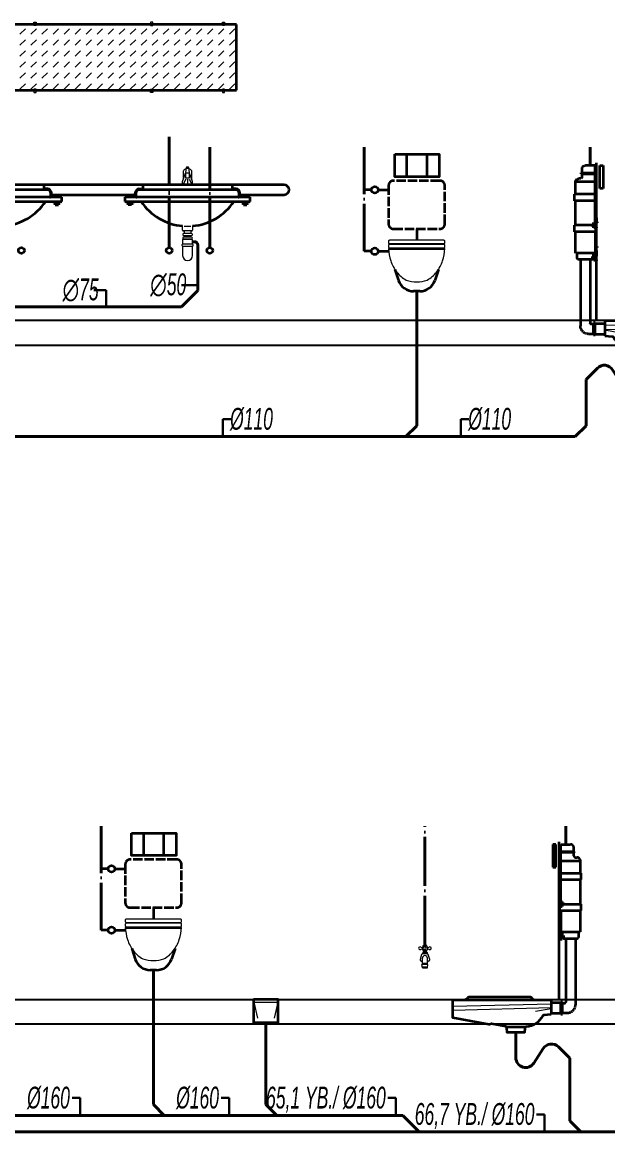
# Model space of a CAD drawing. Header units: centimetres. Extents: x 372964 to 529194, y 28783 to 59011.
# Drawn here: x 520541 to 521078, y 56347 to 57364 of the extents above; entities that cross this region are included whole.
import ezdxf
from ezdxf.enums import TextEntityAlignment as Align

# ---------------------------------------------------------------- set-up
doc = ezdxf.new("R2010")
doc.units = ezdxf.units.CM
for name, pattern in [('KESIK-3', [24, 20, -4]), ('SICAKSU1', [75, 60, -6, 0, -3, 0, -6]), ('SOGUKSU1', [72, 60, -6, 0, -6])]:
    doc.linetypes.add(name, pattern=pattern)
for name, color, linetype, lineweight in [('0-KRCN-SHT-02CIHAZ', 132, 'Continuous', 25), ('0-KRCN-SHT-LAVABO', 171, 'Continuous', 35), ('0-KRCN-SHT-PİSSU-BORU', 220, 'PISSU_LINE50', 40), ('0-KRCN-SHT-SICAKSU', 50, 'SICAKSU1', 40), ('0-KRCN-SHT-SOGUKSU', 141, 'SOGUKSU1', 40), ('0-KRCN-SHT-SÜZGEÇBANYO', 171, 'Continuous', 35), ('0-KRCN-SHT-TUVALETKLOZET', 171, 'Continuous', 35), ('0-KRCN-SHT-TUVALETNORMAL', 171, 'Continuous', 35), ('0-KRCN-SHT-YAZI-ÇAP-PİSSU', 41, 'Continuous', 30)]:
    doc.layers.add(name, color=color, linetype=linetype, lineweight=lineweight)
doc.styles.add('MUF', font='isocpeur.ttf')
doc.styles.add('ÇAP-2', font='ARIALNBI.TTF')
doc.linetypes.add('PISSU_LINE50', pattern='A,50,-10,["C",MUF,S=10,R=0,X=1,Y=-5],0', length=60)

# ---------------------------------------------------------------- blocks, each defined once
blk = doc.blocks.new('0-MEK-SHT-ZKLN-ALATURKA TUVALET GIZLI')
at = {"layer": '0-KRCN-SHT-PİSSU-BORU', "ltscale": 0.5}
blk.add_lwpolyline([(-11, -20), (-11, -35.42, 0.748213), (0.05, -38.67), (5.74, -29.83, -0.478103), (15.02, -28.84), (21.95, -35.76)], format="xyb", dxfattribs=at)
at = {"layer": '0-KRCN-SHT-SOGUKSU', "ltscale": 0.5}
for p, q in [((-66.55, 33.5), (-66.55, 106.17)), ((19.45, 95), (19.45, 106.17))]:
    blk.add_line(p, q, dxfattribs=at)
at = {"layer": '0-KRCN-SHT-TUVALETKLOZET', "linetype": 'KESIK-3', "ltscale": 0.05}
for p, q in [((15.5, 0), (15.5, 96.59)), ((16.45, 95), (22.45, 95)), ((16.45, 60.42), (16.45, 95)), ((24.9, 90.5), (16.45, 90.5)), ((24.9, 90), (16.45, 90)), ((24.45, 90.5), (24.45, 93)), ((24.45, 88), (24.45, 90)), ((24.9, 90), (24.9, 90.5)), ((16.45, 85), (28.45, 85)), ((25.45, 87), (26.45, 87)), ((28.45, 77.5), (28.45, 85)), ((16.45, 77.5), (28.95, 77.5)), ((28.95, 73.5), (28.95, 77.5)), ((16.45, 73.5), (28.95, 73.5)), ((28.45, 58.5), (28.45, 73.5)), ((16.9, 59), (15.9, 59)), ((16.9, 58), (15.9, 58)), ((15.95, 54.5), (15.95, 56.79)), ((15.95, 54.5), (28.95, 54.5)), ((16.45, 54.5), (16.45, 41.5)), ((18.2, 59), (17.2, 59)), ((18.2, 58), (17.2, 58)), ((18.45, 58.5), (28.95, 58.5)), ((28.45, 41.5), (28.45, 54.5)), ((28.95, 54.5), (28.95, 58.5)), ((16.45, 41.5), (28.45, 41.5)), ((17.45, 39.3), (17.45, 41.5)), ((27.45, 38.5), (27.45, 41.5)), ((16.9, 39), (15.9, 39)), ((16.9, 38), (15.9, 38)), ((18.2, 39), (17.2, 39)), ((18.2, 38), (17.2, 38)), ((18.45, 37.5), (26.45, 37.5)), ((19.45, 37.5), (19.45, -1.5)), ((25.45, 37.5), (25.45, -3)), ((10.5, -1.75), (16.45, -1.75)), ((16.45, -1.25), (17.41, -1.25)), ((16.45, -8.75), (16.45, -1.25)), ((17.41, -8.75), (17.41, -1.25)), ((17.41, -2), (18.95, -2)), ((10.5, -8.25), (16.45, -8.25)), ((16.45, -8.75), (17.41, -8.75)), ((17.41, -8), (20.45, -8))]:
    blk.add_line(p, q, dxfattribs=at)
for points in [[(13.5, 81), (13.5, 95), (11.5, 95), (11.5, 81)], [(16.9, 59.7), (16.9, 57.3), (15.5, 57.3), (15.5, 57), (17.2, 57), (17.2, 60), (15.8, 60), (15.8, 63), (15.5, 63), (15.5, 59.7)], [(15.8, 59.8), (16.2, 59.8), (16.2, 60.8), (15.8, 60.8)], [(16.9, 57.7), (15.9, 57.7), (15.9, 59.3), (16.9, 59.3)], [(18.2, 57.7), (17.2, 57.7), (17.2, 59.3), (18.2, 59.3)], [(16.9, 39.7), (16.9, 37.3), (15.5, 37.3), (15.5, 37), (17.2, 37), (17.2, 40), (15.8, 40), (15.8, 43), (15.5, 43), (15.5, 39.7)], [(15.8, 44.8), (16.2, 44.8), (16.2, 45.8), (15.8, 45.8)], [(16.9, 37.7), (15.9, 37.7), (15.9, 39.3), (16.9, 39.3)], [(18.2, 37.7), (17.2, 37.7), (17.2, 39.3), (18.2, 39.3)]]:
    blk.add_lwpolyline(points, close=True, dxfattribs=at)
for points in [[(15.5, 63), (15.5, 67.3), (15.8, 67.3), (15.8, 63.3), (15.99, 63.3, -0.428923), (16.29, 62.99), (16.1, 60.3), (15.8, 60.3), (15.8, 63)], [(15.5, 43), (15.5, 47.3), (15.8, 47.3), (15.8, 43.3), (15.99, 43.3, -0.428923), (16.29, 42.99), (16.1, 40.3), (15.8, 40.3), (15.8, 43)]]:
    blk.add_lwpolyline(points, format="xyb", close=True, dxfattribs=at)
for points in [[(15.8, 60.6), (15.2, 60.6), (15.2, 60), (15.8, 60)], [(15.8, 45.6), (15.2, 45.6), (15.2, 45), (15.8, 45)]]:
    blk.add_lwpolyline(points, dxfattribs=at)
for centre, radius, start, end in [((22.45, 93), 2, 0, 90), ((25.45, 88), 1, 180, 270), ((26.45, 85), 2, 0, 90), ((18.45, 38.5), 1, 233.1301, 270), ((26.45, 38.5), 1, 270, 0), ((18.95, -1.5), 0.5, 270, 0), ((20.45, -3), 5, 270, 0)]:
    blk.add_arc(centre, radius, start, end, dxfattribs=at)
at = {"layer": '0-KRCN-SHT-TUVALETNORMAL', "color": 120, "lineweight": 20}
for p, q in [((-68.04, 31.5), (-68.04, 32.22)), ((-68.04, 31.5), (-68.04, 30.78)), ((-67.63, 29.01), (-67.87, 28.87)), ((-67.87, 28.87), (-67.87, 28.64)), ((-65.24, 28.64), (-67.86, 28.64)), ((-67.75, 32.83), (-67.6, 32.83)), ((-67.75, 30.18), (-67.39, 30.18)), ((-65.46, 29.01), (-67.63, 29.01)), ((-67.6, 33.13), (-67.43, 33.13)), ((-67.6, 32.83), (-66.38, 32.83)), ((-65.66, 33.13), (-67.43, 33.13)), ((-67.39, 30.18), (-67.39, 29.01)), ((-67.39, 30.18), (-65.71, 30.18)), ((-66.91, 33.47), (-66.91, 33.44)), ((-66.19, 33.44), (-66.91, 33.44)), ((-65.49, 32.83), (-66.38, 32.83)), ((-66.19, 33.47), (-66.19, 33.44)), ((-65.71, 30.18), (-65.71, 29.01)), ((-65.34, 30.18), (-65.71, 30.18)), ((-65.49, 33.13), (-65.66, 33.13)), ((-65.34, 32.83), (-65.49, 32.83)), ((-65.46, 29.01), (-65.22, 28.87)), ((-65.22, 28.87), (-65.22, 28.64)), ((-65.06, 31.5), (-65.06, 32.23)), ((-65.06, 31.5), (-65.06, 30.78)), ((-64.72, 21.66), (-68.38, 21.66)), ((-68.08, 19.51), (-68.38, 21.66)), ((-68.08, 21.66), (-68.08, 25.46)), ((-68.08, 22.3), (-65.01, 22.3)), ((-65.01, 21.66), (-65.01, 25.46)), ((-65.01, 19.51), (-64.72, 21.66)), ((-68.16, 20.05), (-64.94, 20.05)), ((-68.08, 19.51), (-65.01, 19.51)), ((-49.5, -4), (10.5, -2.5)), ((10.5, -5), (-49.5, -6.5)), ((10.5, -5.5), (1, -7.25))]:
    blk.add_line(p, q, dxfattribs=at)
at = {"layer": '0-KRCN-SHT-TUVALETNORMAL'}
blk.add_line((-16.83, -16.5), (-4.79, -16.5), dxfattribs=at)
at = {"layer": '0-KRCN-SHT-TUVALETNORMAL', "color": 120, "lineweight": 20}
for points in [[(-64.98, 28.03), (-68.11, 28.03, 0.32492), (-68.59, 27.68), (-69.56, 24.71, 0.32492), (-69.37, 24.15), (-68.08, 23.21, 0.32492)], [(-65.01, 23.21), (-63.72, 24.15, 0.32492), (-63.54, 24.71), (-64.51, 27.68, 0.32492), (-64.98, 28.03)]]:
    blk.add_lwpolyline(points, format="xyb", dxfattribs=at)
at = {"layer": '0-KRCN-SHT-TUVALETNORMAL'}
blk.add_lwpolyline([(10.5, -9), (6.06, -9.44, 0.254585), (5.27, -9.98, -0.264008), (-4.63, -16.48, 0.375015), (-5.56, -17.4), (-5.75, -20), (-16.25, -20), (-16.45, -17.22, 0.322367), (-17.2, -16.32), (-25.95, -14.63, 0.247409), (-26.27, -14.72, -0.271623), (-27.58, -15.06), (-49.5, -11), (-49.5, 0), (-41.92, 0), (10.5, 0)], format="xyb", close=True, dxfattribs=at)
blk.add_lwpolyline([(0, 0, -0.249958), (-0.75, 0.4), (-1.22, 1.1, 0.249958), (-1.97, 1.5), (-39.82, 1.5, 0.221736), (-40.51, 1.18), (-41.23, 0.32, -0.221736), (-41.92, 0)], format="xyb", dxfattribs=at)
at = {"layer": '0-KRCN-SHT-TUVALETNORMAL', "color": 120, "lineweight": 20}
for centre, radius, start, end in [((-69.56, 31.5), 0.843, 54.2766, 180), ((-69.56, 31.5), 0.843, 180, 305.7234), ((-68.58, 29.98), 0.963, 55.69744, 122.84754), ((-68.58, 33.02), 0.963, 239.96372, 304.30256), ((-67.42, 28.03), 0.781, 131.27178, 180.03958), ((-65.74, 31.5), 2.41, 146.63299, 162.67258), ((-65.74, 31.5), 2.41, 197.4576, 213.36701), ((-67.86, 28.52), 0.12, 90, 131.27178), ((-67.6, 32.98), 0.15, 90, 270), ((-66.55, 32.23), 1.26, 106.60155, 134.41531), ((-66.55, 31.5), 0.843, 0, 180), ((-66.55, 31.5), 0.843, 180, 0), ((-66.55, 31.46), 2.05, 90, 100.16425), ((-66.55, 31.46), 2.05, 79.83575, 90), ((-66.55, 32.23), 1.26, 45.58469, 73.39845), ((-65.49, 32.98), 0.15, 270, 90), ((-67.36, 31.5), 2.41, 17.4576, 33.36701), ((-67.36, 31.5), 2.41, 326.63299, 342.5424), ((-65.24, 28.52), 0.12, 48.72822, 90), ((-65.67, 28.03), 0.781, 359.96042, 48.72822), ((-64.51, 33.02), 0.963, 235.69744, 300.03628), ((-64.51, 29.99), 0.963, 59.96372, 124.30256), ((-63.54, 31.5), 0.843, 0, 125.7234), ((-63.54, 31.5), 0.843, 234.2766, 0), ((-66.55, 25.46), 1.54, 0, 180)]:
    blk.add_arc(centre, radius, start, end, dxfattribs=at)
blk = doc.blocks.new('0-MEK-SHT-ZKLN-KLOZET ASMA GİZLİ REZERVUAR')
at = {"layer": '0-KRCN-SHT-PİSSU-BORU', "ltscale": 0.5}
blk.add_line((0, 14.95), (0, -16.81), dxfattribs=at)
at = {"layer": '0-KRCN-SHT-SOGUKSU', "ltscale": 0.5}
blk.add_line((-33.1, 40.2), (-33.1, 106), dxfattribs=at)
at = {"layer": '0-KRCN-SHT-TUVALETKLOZET'}
for p, q in [((-6.12, 87.34), (-6.12, 101.57)), ((6.64, 87.34), (6.64, 101.57)), ((-28.62, 79.03), (-33.1, 79.03)), ((-24.4, 79.03), (-17.75, 79.03)), ((0, 54.43), (0, 47.18)), ((-28.62, 40.2), (-33.1, 40.2)), ((-24.4, 40.2), (-17.61, 40.2)), ((-17.75, 41.92), (17.75, 41.92)), ((-13.71, 28.67), (-11.45, 21.82)), ((13.71, 28.67), (11.45, 21.82))]:
    blk.add_line(p, q, dxfattribs=at)
at = {"layer": '0-KRCN-SHT-TUVALETKLOZET', "color": 171}
blk.add_line((1.95, 14.95), (-1.95, 14.95), dxfattribs=at)
at = {"layer": '0-KRCN-SHT-TUVALETKLOZET'}
blk.add_lwpolyline([(-13.77, 101.57), (14.29, 101.57), (14.29, 87.34), (-13.77, 87.34)], close=True, dxfattribs=at)
at = {"layer": '0-KRCN-SHT-TUVALETKLOZET', "linetype": 'KESIK-3', "ltscale": 0.3}
blk.add_lwpolyline([(-17.75, 81.87), (-17.75, 57.43, 0.414214), (-14.75, 54.43), (14.75, 54.43, 0.414214), (17.75, 57.43), (17.75, 81.87, 0.414214), (14.75, 84.87), (-14.75, 84.87, 0.414214)], format="xyb", close=True, dxfattribs=at)
at = {"layer": '0-KRCN-SHT-TUVALETKLOZET', "color": 120, "lineweight": 20}
for points in [[(-17.75, 46.68), (-17.75, 45.55, 0.414214), (-17.25, 45.05), (17.25, 45.05, 0.414214), (17.75, 45.55), (17.75, 46.68, 0.414214), (17.25, 47.18), (-17.25, 47.18, 0.414214)], [(-17.75, 44.03), (-17.75, 42.89, 0.414214), (-17.25, 42.39), (17.25, 42.39, 0.414214), (17.75, 42.89), (17.75, 44.03, 0.414214), (17.25, 44.53), (-17.25, 44.53, 0.414214)]]:
    blk.add_lwpolyline(points, format="xyb", close=True, dxfattribs=at)
for points in [[(-17.75, 41.92, 0.066087), (-16.37, 34.27, 0.087392), (-12.57, 27.07, 0.103887), (-6.67, 22.06, 0.123332)], [(6.67, 22.06, 0.103887), (12.57, 27.07, 0.087392), (16.37, 34.27, 0.066087), (17.75, 41.92, 0.077811)]]:
    blk.add_lwpolyline(points, format="xyb", dxfattribs=at)
at = {"layer": '0-KRCN-SHT-TUVALETKLOZET'}
for centre in [(-26.51, 79.03), (-26.51, 40.2)]:
    blk.add_circle(centre, 2.11, dxfattribs=at)
for centre, start, end in [((-1.95, 24.95), 198.23098, 270), ((1.95, 24.95), 270, 341.76902)]:
    blk.add_arc(centre, 10, start, end, dxfattribs=at)
at = {"layer": '0-KRCN-SHT-TUVALETKLOZET', "color": 120, "lineweight": 20}
blk.add_arc((0, 41.06), 20.14, 250.66612, 289.33388, dxfattribs=at)
blk = doc.blocks.new('0-MEK-SHT-ZKLN-LAV.TEZGAHALTI DÖRTLÜ-1')
at = {"layer": '0-KRCN-SHT-LAVABO', "linetype": 'Continuous'}
for p, q in [((322.26, 181), (-83.09, 181)), ((322.26, 141), (322.26, 181)), ((-83.09, 141), (322.26, 141)), ((351.3, 83), (-112.14, 83)), ((204.47, 83), (204.47, 80.5)), ((264.92, 83), (264.92, 80.5)), ((319.59, 83), (319.59, 80.5)), ((215.42, 75.42), (138.85, 75.42)), ((206.64, 80), (147.64, 80)), ((206.64, 80.5), (204.47, 80.5)), ((208.64, 75.92), (208.64, 78)), ((209.14, 77), (209.14, 78)), ((209.19, 77), (260.25, 77)), ((209.25, 77), (260.31, 77)), ((211.36, 77), (211.36, 75.42)), ((213.36, 77), (213.36, 75.42)), ((215.42, 72.92), (215.42, 75.42)), ((253.97, 75.42), (253.97, 72.92)), ((330.54, 75.42), (253.97, 75.42)), ((256.03, 77), (256.03, 75.42)), ((258.03, 77), (258.03, 75.42)), ((260.25, 77), (260.25, 78)), ((260.75, 78), (260.75, 75.92)), ((262.75, 80.5), (264.92, 80.5)), ((321.75, 80), (262.75, 80)), ((321.75, 80.5), (319.59, 80.5)), ((323.75, 75.92), (323.75, 78)), ((324.25, 77), (324.25, 78)), ((324.25, 77), (351.3, 77)), ((326.48, 77), (326.48, 75.42)), ((328.48, 77), (328.48, 75.42)), ((330.54, 72.92), (330.54, 75.42)), ((138.85, 72.92), (215.42, 72.92)), ((210.46, 72.92), (210.46, 71.86)), ((210.81, 71.72), (213.9, 71.72)), ((211.36, 72.92), (211.36, 71.86)), ((211.36, 71.72), (211.36, 70.9)), ((211.36, 70.9), (213.36, 70.9)), ((213.36, 72.92), (213.36, 71.86)), ((213.36, 71.72), (213.36, 70.9)), ((214.26, 72.92), (214.26, 71.86)), ((253.97, 72.92), (330.54, 72.92)), ((255.13, 72.92), (255.13, 71.86)), ((258.58, 71.72), (255.48, 71.72)), ((256.03, 72.92), (256.03, 71.86)), ((256.03, 71.72), (256.03, 70.9)), ((258.03, 70.9), (256.03, 70.9)), ((258.03, 72.92), (258.03, 71.86)), ((258.03, 71.72), (258.03, 70.9)), ((258.93, 72.92), (258.93, 71.86)), ((325.58, 72.92), (325.58, 71.86)), ((325.93, 71.72), (329.02, 71.72)), ((326.48, 72.92), (326.48, 71.86)), ((326.48, 71.72), (326.48, 70.9)), ((326.48, 70.9), (328.48, 70.9)), ((328.48, 72.92), (328.48, 71.86)), ((328.48, 71.72), (328.48, 70.9)), ((329.38, 72.92), (329.38, 71.86))]:
    blk.add_line(p, q, dxfattribs=at)
at = {"layer": '0-KRCN-SHT-LAVABO', "color": 120, "linetype": 'Continuous', "lineweight": 20}
for p, q in [((189.85, 175.11), (193.22, 178.48)), ((196.59, 175.11), (199.96, 178.48)), ((198.42, 180.44), (198.42, 182.47)), ((198.42, 182.47), (199.81, 182.47)), ((199.81, 180.44), (198.42, 180.44)), ((199.81, 182.47), (199.81, 180.44)), ((203.32, 175.11), (206.69, 178.48)), ((210.06, 175.11), (213.43, 178.48)), ((216.79, 175.11), (220.16, 178.48)), ((223.53, 175.11), (226.9, 178.48)), ((230.26, 175.11), (233.63, 178.48)), ((237, 175.11), (240.37, 178.48)), ((243.73, 175.11), (247.1, 178.48)), ((250.47, 175.11), (253.84, 178.48)), ((257.2, 175.11), (260.57, 178.48)), ((263.94, 175.11), (267.31, 178.48)), ((269.59, 182.47), (269.59, 180.44)), ((270.98, 182.47), (269.59, 182.47)), ((269.59, 180.44), (270.98, 180.44)), ((270.68, 175.11), (274.04, 178.48)), ((270.98, 180.44), (270.98, 182.47)), ((277.41, 175.11), (280.78, 178.48)), ((284.15, 175.11), (287.51, 178.48)), ((290.88, 175.11), (294.25, 178.48)), ((297.62, 175.11), (300.98, 178.48)), ((304.35, 175.11), (307.72, 178.48)), ((311.09, 175.11), (314.45, 178.48)), ((313.53, 180.44), (313.53, 182.47)), ((313.53, 182.47), (314.93, 182.47)), ((314.93, 180.44), (313.53, 180.44)), ((314.93, 182.47), (314.93, 180.44)), ((317.82, 175.11), (321.19, 178.48)), ((189.85, 168.38), (193.22, 171.75)), ((196.59, 168.38), (199.96, 171.75)), ((203.32, 168.38), (206.69, 171.75)), ((210.06, 168.38), (213.43, 171.75)), ((216.79, 168.38), (220.16, 171.75)), ((223.53, 168.38), (226.9, 171.75)), ((230.26, 168.38), (233.63, 171.75)), ((237, 168.38), (240.37, 171.75)), ((243.73, 168.38), (247.1, 171.75)), ((250.47, 168.38), (253.84, 171.75)), ((257.2, 168.38), (260.57, 171.75)), ((263.94, 168.38), (267.31, 171.75)), ((270.68, 168.38), (274.04, 171.75)), ((277.41, 168.38), (280.78, 171.75)), ((284.15, 168.38), (287.51, 171.75)), ((290.88, 168.38), (294.25, 171.75)), ((297.62, 168.38), (300.98, 171.75)), ((304.35, 168.38), (307.72, 171.75)), ((311.09, 168.38), (314.45, 171.75)), ((317.82, 168.38), (321.19, 171.75)), ((189.85, 161.64), (193.22, 165.01)), ((196.59, 161.64), (199.96, 165.01)), ((203.32, 161.64), (206.69, 165.01)), ((210.06, 161.64), (213.43, 165.01)), ((216.79, 161.64), (220.16, 165.01)), ((223.53, 161.64), (226.9, 165.01)), ((230.26, 161.64), (233.63, 165.01)), ((237, 161.64), (240.37, 165.01)), ((243.73, 161.64), (247.1, 165.01)), ((250.47, 161.64), (253.84, 165.01)), ((257.2, 161.64), (260.57, 165.01)), ((263.94, 161.64), (267.31, 165.01)), ((270.68, 161.64), (274.04, 165.01)), ((277.41, 161.64), (280.78, 165.01)), ((284.15, 161.64), (287.51, 165.01)), ((290.88, 161.64), (294.25, 165.01)), ((297.62, 161.64), (300.98, 165.01)), ((304.35, 161.64), (307.72, 165.01)), ((311.09, 161.64), (314.45, 165.01)), ((317.82, 161.64), (321.19, 165.01)), ((189.85, 154.91), (193.22, 158.28)), ((196.59, 154.91), (199.96, 158.28)), ((203.32, 154.91), (206.69, 158.28)), ((210.06, 154.91), (213.43, 158.28)), ((216.79, 154.91), (220.16, 158.28)), ((223.53, 154.91), (226.9, 158.28)), ((230.26, 154.91), (233.63, 158.28)), ((237, 154.91), (240.37, 158.28)), ((243.73, 154.91), (247.1, 158.28)), ((250.47, 154.91), (253.84, 158.28)), ((257.2, 154.91), (260.57, 158.28)), ((263.94, 154.91), (267.31, 158.28)), ((270.68, 154.91), (274.04, 158.28)), ((277.41, 154.91), (280.78, 158.28)), ((284.15, 154.91), (287.51, 158.28)), ((290.88, 154.91), (294.25, 158.28)), ((297.62, 154.91), (300.98, 158.28)), ((304.35, 154.91), (307.72, 158.28)), ((311.09, 154.91), (314.45, 158.28)), ((317.82, 154.91), (321.19, 158.28)), ((189.85, 148.17), (193.22, 151.54)), ((196.59, 148.17), (199.96, 151.54)), ((203.32, 148.17), (206.69, 151.54)), ((210.06, 148.17), (213.43, 151.54)), ((216.79, 148.17), (220.16, 151.54)), ((223.53, 148.17), (226.9, 151.54)), ((230.26, 148.17), (233.63, 151.54)), ((237, 148.17), (240.37, 151.54)), ((243.73, 148.17), (247.1, 151.54)), ((250.47, 148.17), (253.84, 151.54)), ((257.2, 148.17), (260.57, 151.54)), ((263.94, 148.17), (267.31, 151.54)), ((270.68, 148.17), (274.04, 151.54)), ((277.41, 148.17), (280.78, 151.54)), ((284.15, 148.17), (287.51, 151.54)), ((290.88, 148.17), (294.25, 151.54)), ((297.62, 148.17), (300.98, 151.54)), ((304.35, 148.17), (307.72, 151.54)), ((311.09, 148.17), (314.45, 151.54)), ((317.82, 148.17), (321.19, 151.54)), ((189.85, 141.44), (193.22, 144.81)), ((196.59, 141.44), (199.96, 144.81)), ((203.32, 141.44), (206.69, 144.81)), ((210.06, 141.44), (213.43, 144.81)), ((216.79, 141.44), (220.16, 144.81)), ((223.53, 141.44), (226.9, 144.81)), ((230.26, 141.44), (233.63, 144.81)), ((237, 141.44), (240.37, 144.81)), ((243.73, 141.44), (247.1, 144.81)), ((250.47, 141.44), (253.84, 144.81)), ((257.2, 141.44), (260.57, 144.81)), ((263.94, 141.44), (267.31, 144.81)), ((270.68, 141.44), (274.04, 144.81)), ((277.41, 141.44), (280.78, 144.81)), ((284.27, 141.56), (287.51, 144.81)), ((290.88, 141.44), (294.25, 144.81)), ((297.62, 141.44), (300.98, 144.81)), ((304.35, 141.44), (307.72, 144.81)), ((311.09, 141.44), (314.45, 144.81)), ((317.82, 141.44), (321.19, 144.81)), ((199.81, 141.56), (198.42, 141.56)), ((198.42, 141.56), (198.42, 139.53)), ((198.42, 139.53), (199.81, 139.53)), ((199.81, 139.53), (199.81, 141.56)), ((269.59, 139.53), (269.59, 141.56)), ((269.59, 141.56), (270.98, 141.56)), ((270.98, 139.53), (269.59, 139.53)), ((270.98, 141.56), (270.98, 139.53)), ((314.93, 141.56), (313.53, 141.56)), ((313.53, 141.56), (313.53, 139.53)), ((313.53, 139.53), (314.93, 139.53)), ((314.93, 139.53), (314.93, 141.56)), ((289.2, 85.05), (290.99, 90.12)), ((289.73, 86.55), (289.73, 91.68)), ((291.38, 93.4), (290.99, 90.64)), ((291.36, 93.23), (293.15, 93.23)), ((292.53, 93.91), (291.97, 93.91)), ((293.52, 90.64), (293.13, 93.4)), ((295.3, 85.05), (293.52, 90.12)), ((294.78, 86.55), (294.78, 91.68)), ((289.2, 83), (289.2, 85.05)), ((289.2, 83), (295.3, 83)), ((291.28, 86.59), (289.4, 83)), ((292.25, 86.58), (292.25, 83)), ((293.22, 86.59), (295.11, 83)), ((295.3, 83), (295.3, 85.05)), ((289.25, 55.33), (289.25, 57.88)), ((294.75, 54.83), (289.75, 54.83)), ((290.25, 54.83), (290.25, 53.24)), ((294.25, 54.83), (294.25, 53.24)), ((295.25, 57.88), (295.25, 55.33)), ((289.25, 49.34), (289.25, 46.78)), ((289.28, 52.74), (289.28, 52.55)), ((289.28, 50.53), (289.28, 50.34)), ((294.75, 49.84), (289.75, 49.84)), ((294.72, 53.24), (289.78, 53.24)), ((289.78, 52.05), (294.72, 52.05)), ((294.72, 51.03), (289.78, 51.03)), ((289.78, 49.84), (294.72, 49.84)), ((290.25, 52.05), (290.25, 51.03)), ((294.25, 52.05), (294.25, 51.03)), ((295.22, 52.55), (295.22, 52.74)), ((295.22, 50.34), (295.22, 50.53)), ((295.25, 46.78), (295.25, 49.34)), ((288.75, 46.28), (288.75, 46.09)), ((295.25, 46.78), (289.25, 46.78)), ((289.25, 45.59), (295.25, 45.59)), ((289.25, 45.59), (289.25, 39.8)), ((295.25, 39.8), (295.25, 45.59)), ((295.75, 46.09), (295.75, 46.28)), ((292.25, 36.8), (292.25, 36.8))]:
    blk.add_line(p, q, dxfattribs=at)
blk.add_lwpolyline([(290.99, 90.12), (290.99, 87.29), (293.52, 87.29), (293.52, 90.12)], close=True, dxfattribs=at)
at = {"layer": '0-KRCN-SHT-LAVABO', "linetype": 'Continuous'}
for centre in [(190.73, 42.9), (281.04, 42.9), (305.84, 42.9)]:
    blk.add_circle(centre, 1.84, dxfattribs=at)
at = {"layer": '0-KRCN-SHT-LAVABO', "color": 120, "linetype": 'Continuous', "lineweight": 20}
for centre, radius, start, end in [((292.25, 89.65), 3.23, 107.40501, 141.31431), ((291.97, 93.31), 0.6, 90, 171.88141), ((292.53, 93.31), 0.6, 8.11859, 90), ((292.25, 89.65), 3.23, 38.68569, 72.59499), ((289.75, 55.33), 0.5, 180, 270), ((292.25, 92), 34.25, 266.65278, 273.34722), ((294.75, 55.33), 0.5, 270, 0), ((289.75, 49.34), 0.5, 90, 180), ((289.78, 52.74), 0.5, 90, 180), ((289.78, 52.55), 0.5, 180, 270), ((289.78, 50.53), 0.5, 90, 180), ((289.78, 50.34), 0.5, 180, 270), ((294.72, 52.74), 0.5, 0, 90), ((294.72, 52.55), 0.5, 270, 0), ((294.72, 50.53), 0.5, 0, 90), ((294.72, 50.34), 0.5, 270, 0), ((294.75, 49.34), 0.5, 0, 90), ((289.25, 46.28), 0.5, 90, 180), ((289.25, 46.09), 0.5, 180, 270), ((295.25, 46.28), 0.5, 0, 90), ((295.25, 46.09), 0.5, 270, 0), ((292.25, 39.8), 3, 180, 270), ((292.25, 39.8), 3, 270, 0)]:
    blk.add_arc(centre, radius, start, end, dxfattribs=at)
at = {"layer": '0-KRCN-SHT-LAVABO', "linetype": 'Continuous'}
for centre, radius, start, end in [((351.3, 80), 3, 270, 90), ((206.64, 78), 2.5, 0, 90), ((206.64, 78), 2, 0, 90), ((208.14, 75.92), 0.5, 270, 0), ((262.75, 78), 2.5, 90, 180), ((262.75, 78), 2, 90, 180), ((261.25, 75.92), 0.5, 180, 270), ((321.75, 78), 2.5, 0, 90), ((321.75, 78), 2, 0, 90), ((323.25, 75.92), 0.5, 270, 0), ((177.14, 92), 34.25, 275.02441, 326.15482), ((210.91, 72.52), 0.801, 235.80417, 304.19583), ((212.36, 75.37), 3.65, 254.11421, 285.88579), ((213.81, 72.52), 0.801, 235.80417, 304.19583), ((255.58, 72.52), 0.801, 235.80417, 304.19583), ((257.03, 75.37), 3.65, 254.11421, 285.88579), ((258.48, 72.52), 0.801, 235.80417, 304.19583), ((292.25, 92), 34.25, 213.84518, 264.97559), ((292.25, 92), 34.25, 275.02441, 326.15482), ((326.03, 72.52), 0.801, 235.80417, 304.19583), ((327.48, 75.37), 3.65, 254.11421, 285.88579), ((328.93, 72.52), 0.801, 235.80417, 304.19583)]:
    blk.add_arc(centre, radius, start, end, dxfattribs=at)
at = {"layer": '0-KRCN-SHT-PİSSU-BORU', "ltscale": 0.5}
blk.add_line((295.25, 48.25), (296.56, 48.25), dxfattribs=at)
blk.add_arc((296.56, 46.25), 2, 0, 90, dxfattribs=at)
at = {"layer": '0-KRCN-SHT-SICAKSU', "ltscale": 0.5}
blk.add_line((281.04, 44.74), (281.04, 114), dxfattribs=at)
at = {"layer": '0-KRCN-SHT-SOGUKSU', "ltscale": 0.5}
blk.add_line((305.84, 44.74), (305.84, 106), dxfattribs=at)
blk = doc.blocks.new('0-MEK-SHT-ZKLN-SÜZGEÇ BANYO')
at = {"layer": '0-KRCN-SHT-SÜZGEÇBANYO', "color": 120, "lineweight": 20}
for p, q in [((-7.47, -1.69), (7.48, -1.69)), ((-7.45, -1.72), (-5.15, -11.37)), ((5.31, -11.37), (7.48, -1.7))]:
    blk.add_line(p, q, dxfattribs=at)
at = {"layer": '0-KRCN-SHT-SÜZGEÇBANYO'}
blk.add_lwpolyline([(-7.5, 0), (-7.5, -14), (7.5, -14), (7.5, 0)], close=True, dxfattribs=at)

msp = doc.modelspace()

# ---------------------------------------------------------------- linework, layer by layer
at = {"layer": '0-KRCN-SHT-02CIHAZ', "color": 8}
for p, q in [((523558.771, 57090.55), (503312.649, 57090.55)), ((503312.649, 57068.05), (523558.771, 57068.05)), ((503312.649, 56468.05), (523558.771, 56468.05)), ((523558.771, 56445.55), (503312.649, 56445.55))]:
    msp.add_line(p, q, dxfattribs=at)
at = {"layer": '0-KRCN-SHT-PİSSU-BORU'}
for p, q in [((520701.94, 57159.921), (520701.94, 57118.178)), ((520686.94, 57103.178), (520701.94, 57118.178)), ((520686.94, 57103.178), (520068.98, 57103.176)), ((520902.483, 57071.479), (520902.483, 56994.217)), ((521057.754, 57036.656), (521057.754, 56994.217)), ((520892.483, 56984.217), (520902.483, 56994.217)), ((521047.754, 56984.217), (521057.754, 56994.217)), ((521047.754, 56984.217), (518796.68, 56984.217)), ((520661.177, 56448.979), (520661.177, 56371.717)), ((520764.262, 56447.05), (520764.262, 56371.717)), ((521042.795, 56414.156), (521042.795, 56356.717)), ((520671.177, 56361.717), (520661.177, 56371.717)), ((520774.262, 56361.717), (520764.262, 56371.717)), ((517387.36, 56361.717), (520889.717, 56361.717)), ((520904.717, 56346.717), (520889.717, 56361.717)), ((521052.795, 56346.717), (521042.795, 56356.717)), ((514135.9, 56346.717), (521900.233, 56346.717))]:
    msp.add_line(p, q, dxfattribs=at)
at = {"layer": '0-KRCN-SHT-YAZI-ÇAP-PİSSU', "linetype": 'Continuous'}
for p, q in [((520606.718, 57118.571), (520617.808, 57118.571)), ((520617.808, 57118.571), (520617.808, 57103.176)), ((520686.94, 57123.201), (520701.94, 57123.201)), ((520732.044, 57000.223), (520724.732, 57000.223)), ((520724.732, 57000.223), (520724.732, 56984.217)), ((520950.329, 57000.223), (520943.018, 57000.223)), ((520943.018, 57000.223), (520943.018, 56984.217)), ((520586.678, 56377.723), (520593.99, 56377.723)), ((520593.99, 56377.723), (520593.99, 56361.717)), ((520723.326, 56377.723), (520730.637, 56377.723)), ((520730.637, 56377.723), (520730.637, 56361.717)), ((520876.148, 56377.723), (520883.46, 56377.723)), ((520883.46, 56377.723), (520883.46, 56361.717)), ((521012.441, 56362.723), (521019.753, 56362.723)), ((521019.753, 56362.723), (521019.753, 56346.717))]:
    msp.add_line(p, q, dxfattribs=at)

# ---------------------------------------------------------------- block references
at = {"layer": '0-KRCN-SHT-LAVABO', "xscale": 1.5, "yscale": 1.5, "zscale": 1.5}
msp.add_blockref('0-MEK-SHT-ZKLN-LAV.TEZGAHALTI DÖRTLÜ-1', (520254.104, 57090.55), dxfattribs=at)
at = {"layer": '0-KRCN-SHT-SÜZGEÇBANYO', "xscale": 1.5, "yscale": 1.5, "zscale": 1.5}
msp.add_blockref('0-MEK-SHT-ZKLN-SÜZGEÇ BANYO', (520764.262, 56468.05), dxfattribs=at)
at = {"layer": '0-KRCN-SHT-TUVALETKLOZET', "xscale": 1.45, "yscale": 1.45, "zscale": 1.45}
for p in [(520902.483, 57095.85), (520661.177, 56473.35)]:
    msp.add_blockref('0-MEK-SHT-ZKLN-KLOZET ASMA GİZLİ REZERVUAR', p, dxfattribs=at)
at = {"layer": '0-KRCN-SHT-TUVALETNORMAL', "yscale": 1.5, "zscale": 1.5}
for p, xscale in [((521090.673, 57090.293), -1.5), ((521009.875, 56467.793), 1.5)]:
    msp.add_blockref('0-MEK-SHT-ZKLN-ALATURKA TUVALET GIZLI', p, dxfattribs=dict(at, xscale=xscale))

# ---------------------------------------------------------------- texts
at = {"layer": '0-KRCN-SHT-YAZI-ÇAP-PİSSU', "linetype": 'Continuous', "style": 'ÇAP-2', "width": 0.7}
for s, p in [('∅75', (520577.972, 57109.229)), ('∅50', (520658.306, 57113.859))]:
    msp.add_text(s, height=20, dxfattribs=at).set_placement(p)
for s, p in [('%%C110', (520770.726, 57000.571)), ('%%C110', (520989.011, 57000.571)), ('%%C160', (520584.653, 56378.071)), ('%%C160', (520721.301, 56378.071)), ('65,1 YB./ %%C160', (520874.123, 56378.071)), ('66,7 YB./ %%C160', (521010.417, 56363.071))]:
    msp.add_text(s, height=20, dxfattribs=at).set_placement(p, align=Align.MIDDLE_RIGHT)

doc.saveas('drawing.dxf')
